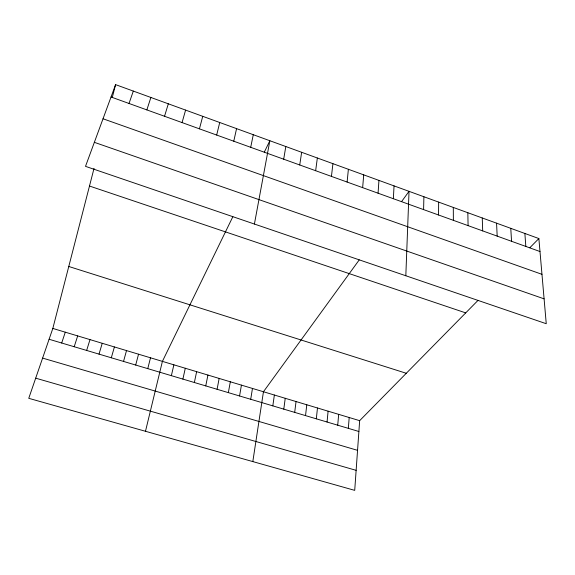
<?xml version="1.0" encoding="UTF-8"?>
<svg xmlns="http://www.w3.org/2000/svg" width="575" height="575" viewBox="0 0 575 575"><rect width="100%" height="100%" fill="white"/><g stroke="black" fill="none" stroke-linecap="round" stroke-linejoin="round"><path stroke-width="0.86" d="M438.545 214.993L438.653 202.112M423.603 209.609L423.897 196.751M405.821 275.756L409.033 191.338L401.594 201.581M393.365 198.713L394.048 185.89M378.07 193.2L378.947 180.399M477.969 300.438L359.655 420.663L354.717 490.367L28.75 398.317L52.828 328.44L94.034 168.374M348.335 428.353L349.197 417.515M362.645 187.644L363.723 174.865M337.719 425.198L338.675 414.359M327.053 422.021L328.102 411.175M347.106 182.045L348.385 169.287M316.322 418.823L317.472 407.984M305.533 415.61L306.784 404.771M331.444 176.403L332.925 163.667M294.695 412.383L296.039 401.544M283.784 409.134L285.236 398.295M315.653 170.718L317.35 158.003M272.823 405.871L274.368 395.032M299.733 164.982L301.645 152.289M252.82 461.596L263.451 391.747L359.238 259.886M250.714 399.287L252.468 388.448M283.691 159.196L285.811 146.532M239.567 395.974L241.428 385.128M228.354 392.632L230.323 381.793M254.409 224.042L269.855 140.731L264.313 152.116M217.084 389.282L219.154 378.436M205.749 385.904L207.934 375.058M250.707 147.315L253.28 134.701M194.357 382.512L196.643 371.666M182.893 379.098L185.294 368.259M233.766 141.213L236.569 128.627M171.364 375.669L173.88 364.823M216.674 135.053L219.722 122.497M145.489 431.279L162.402 361.373L232.846 216.717M147.768 368.64L150.506 357.801M112.319 97.347L115.589 84.633L538.868 238.553L546.25 323.718L85.51 166.355L115.589 84.633M135.686 365.046L138.546 354.207M199.446 128.843L202.731 116.323M123.532 361.423L126.514 350.592M182.067 122.583L185.596 110.091M111.306 357.787L114.411 346.955M99.015 354.128L102.235 343.297M164.536 116.272L168.317 103.802M86.645 350.441L89.995 339.617M74.204 346.739L77.675 335.915M146.855 109.897L150.887 97.47M61.69 343.009L65.284 332.185M129.023 103.478L133.314 91.08M529.798 247.768L538.868 238.553M35.693 378.17L356.133 470.336M42.608 358.103L357.557 450.333M49.098 339.264L358.886 431.494M52.828 328.44L359.655 420.663M68.777 266.484L406.288 373.276M89.484 186.034L465.714 312.886M94.35 142.327L544.094 298.849M103.018 118.773L541.966 274.325M111.04 96.995L539.99 251.541M524.874 233.464L525.83 246.438M510.772 228.34L511.556 241.299M496.563 223.172L497.181 236.117M482.253 217.968L482.691 230.898M467.834 212.721L468.086 225.637M453.301 207.438L453.373 220.333"/></g></svg>
